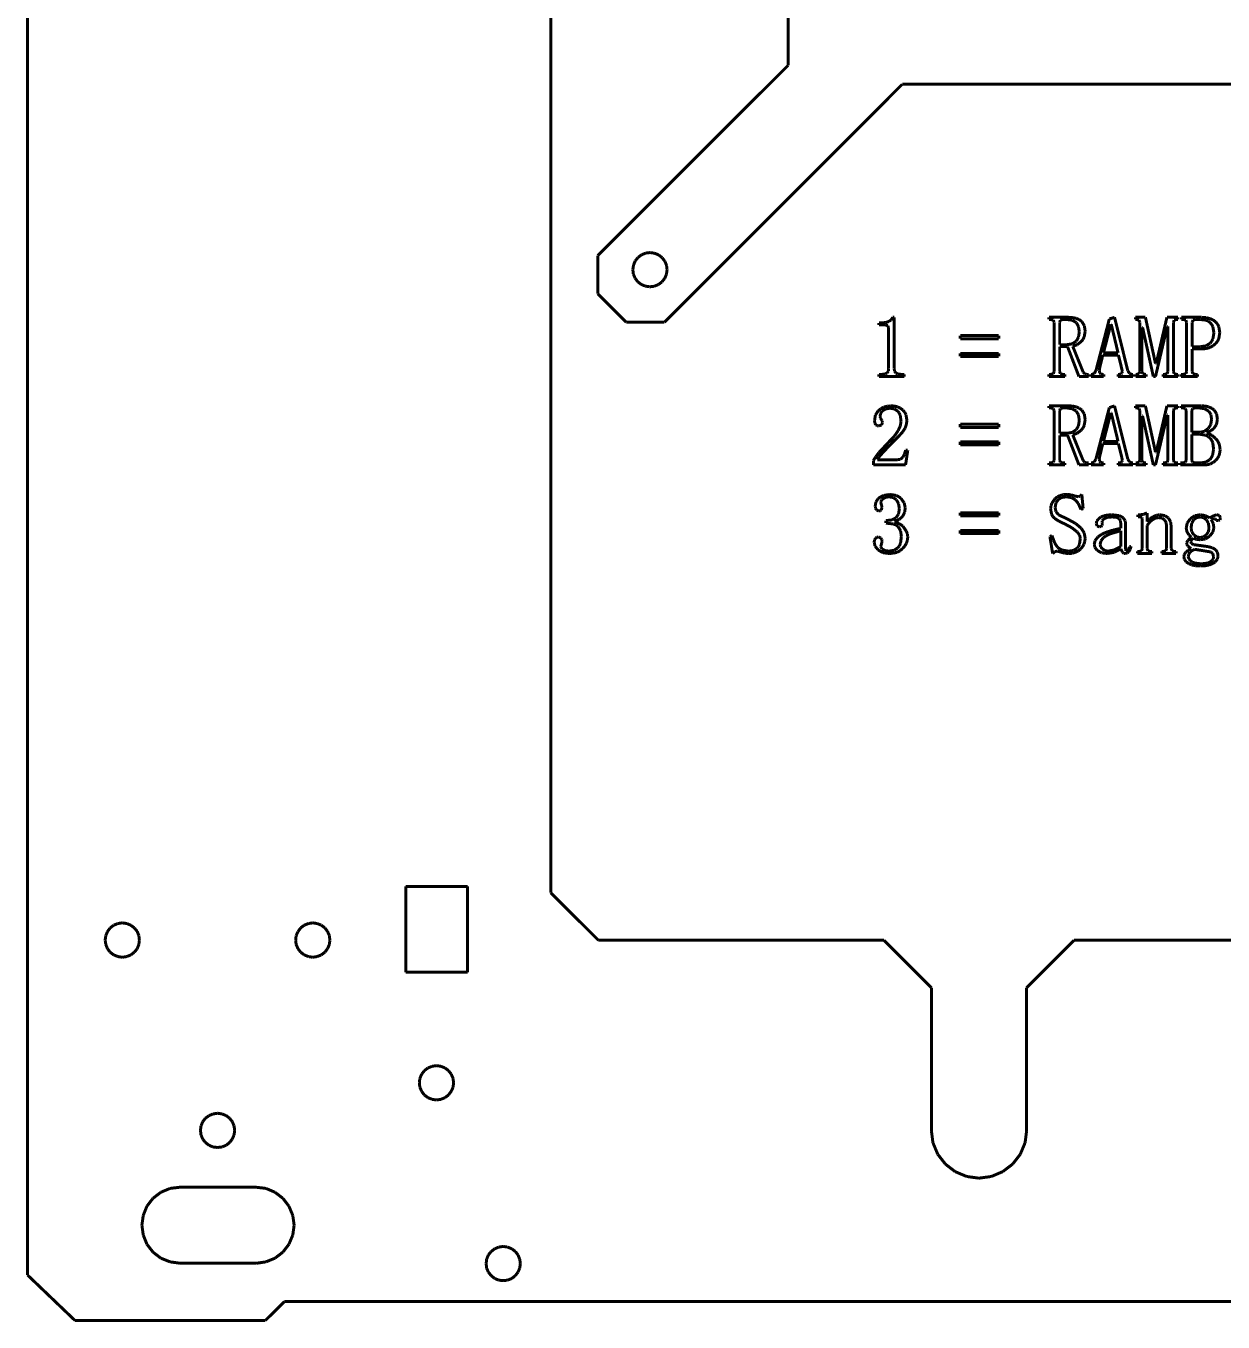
# Model space of a CAD drawing. Header units: millimetres. Extents: x 44 to 666, y 10 to 380.
# Drawn here: x 44.4 to 170.2, y 9.6 to 145.9 of the extents above; entities that cross this region are included whole.
import ezdxf

# ---------------------------------------------------------------- set-up
doc = ezdxf.new("R2010")
doc.units = ezdxf.units.MM

msp = doc.modelspace()

# ---------------------------------------------------------------- linework, layer by layer
at = {"layer": 'P', "const_width": 0.314}
for points in [[(44.556, 14.552), (44.556, 374.756)], [(99.554, 54.751), (99.554, 334.751)], [(124.495, 141.746), (124.495, 161.749)], [(104.493, 121.744), (124.495, 141.746)], [(111.495, 114.741), (136.49, 139.753)], [(136.49, 139.753), (292.488, 139.753)], [(104.493, 121.744), (104.493, 117.74)], [(108.426, 121.179), (108.25, 120.738)], [(108.726, 121.55), (108.426, 121.179)], [(109.097, 121.832), (108.726, 121.55)], [(109.538, 122.008), (109.097, 121.832)], [(109.996, 122.061), (109.538, 122.008)], [(110.455, 121.991), (109.996, 122.061)], [(110.896, 121.814), (110.455, 121.991)], [(111.266, 121.514), (110.896, 121.814)], [(111.548, 121.144), (111.266, 121.514)], [(108.25, 120.738), (108.179, 120.28)], [(108.179, 120.28), (108.232, 119.803)], [(108.232, 119.803), (108.409, 119.38)], [(111.725, 120.703), (111.548, 121.144)], [(111.707, 119.768), (111.778, 120.244)], [(111.778, 120.244), (111.725, 120.703)], [(108.409, 119.38), (108.691, 118.992)], [(108.691, 118.992), (109.061, 118.71)], [(109.061, 118.71), (109.485, 118.533)], [(109.485, 118.533), (109.961, 118.463)], [(109.961, 118.463), (110.419, 118.516)], [(110.419, 118.516), (110.86, 118.692)], [(110.86, 118.692), (111.231, 118.974)], [(111.231, 118.974), (111.531, 119.345)], [(111.531, 119.345), (111.707, 119.768)], [(104.493, 117.74), (107.491, 114.741)], [(109.555, 114.741), (107.491, 114.741)], [(111.495, 114.741), (109.555, 114.741)], [(134.038, 114.459), (134.038, 114.67)], [(134.038, 114.67), (134.373, 114.67)], [(134.708, 114.459), (134.038, 114.459)], [(134.373, 114.67), (134.761, 114.706)], [(134.973, 114.371), (134.708, 114.459)], [(134.761, 114.706), (135.079, 114.812)], [(135.061, 114.124), (134.973, 114.371)], [(135.079, 114.812), (135.326, 114.988)], [(135.326, 114.988), (135.502, 115.253)], [(135.502, 115.253), (135.643, 115.253)], [(135.643, 115.253), (135.643, 109.837)], [(151.906, 115.023), (151.906, 115.253)], [(151.906, 115.253), (153.97, 115.253)], [(152.118, 115.023), (151.906, 115.023)], [(152.365, 114.953), (152.118, 115.023)], [(152.453, 114.741), (152.365, 114.953)], [(152.453, 109.538), (152.453, 114.741)], [(153.106, 114.953), (153.035, 114.741)], [(153.035, 114.741), (153.035, 112.377)], [(153.353, 115.023), (153.106, 114.953)], [(153.758, 115.023), (153.353, 115.023)], [(154.34, 114.953), (153.758, 115.023)], [(153.97, 115.253), (154.393, 115.217)], [(154.781, 114.706), (154.34, 114.953)], [(154.393, 115.217), (154.781, 115.147)], [(154.781, 115.147), (155.099, 115.006)], [(155.011, 114.3), (154.781, 114.706)], [(155.099, 115.006), (155.363, 114.812)], [(155.363, 114.812), (155.628, 114.371)], [(155.628, 114.371), (155.716, 113.788)], [(156.845, 109.643), (158.256, 115.076)], [(158.415, 114.529), (157.639, 111.513)], [(158.256, 115.076), (158.803, 115.253)], [(158.45, 114.529), (158.415, 114.529)], [(159.173, 111.513), (158.45, 114.529)], [(158.803, 115.253), (160.196, 109.643)], [(160.99, 115.023), (160.99, 115.253)], [(160.99, 115.253), (162.048, 115.253)], [(161.131, 115.023), (160.99, 115.023)], [(161.378, 114.953), (161.131, 115.023)], [(161.466, 114.741), (161.378, 114.953)], [(161.466, 109.538), (161.466, 114.741)], [(162.048, 115.253), (163.107, 110.384)], [(163.177, 110.384), (164.306, 115.253)], [(164.306, 115.253), (165.47, 115.253)], [(165.065, 114.953), (164.994, 114.741)], [(164.994, 114.741), (164.994, 109.538)], [(165.312, 115.023), (165.065, 114.953)], [(165.47, 115.023), (165.312, 115.023)], [(165.47, 115.253), (165.47, 115.023)], [(165.823, 115.023), (165.823, 115.253)], [(165.823, 115.253), (167.975, 115.253)], [(166.053, 115.023), (165.823, 115.023)], [(166.299, 114.953), (166.053, 115.023)], [(166.37, 114.741), (166.299, 114.953)], [(166.37, 109.538), (166.37, 114.741)], [(167.04, 114.953), (166.952, 114.741)], [(166.952, 114.741), (166.952, 112.166)], [(167.287, 115.023), (167.04, 114.953)], [(167.799, 115.023), (167.287, 115.023)], [(168.416, 114.953), (167.799, 115.023)], [(167.975, 115.253), (168.416, 115.217)], [(168.416, 115.217), (168.804, 115.129)], [(168.663, 114.847), (168.416, 114.953)], [(168.839, 114.706), (168.663, 114.847)], [(168.804, 115.129), (169.139, 114.988)], [(169.016, 114.494), (168.839, 114.706)], [(169.139, 114.247), (169.016, 114.494)], [(169.139, 114.988), (169.422, 114.776)], [(169.422, 114.776), (169.616, 114.547)], [(169.616, 114.547), (169.757, 114.282)], [(135.061, 109.837), (135.061, 114.124)], [(142.593, 112.995), (142.593, 113.33)], [(142.593, 113.33), (146.632, 113.33)], [(146.632, 112.995), (142.593, 112.995)], [(146.632, 113.33), (146.632, 112.995)], [(154.781, 112.748), (155.011, 113.153)], [(155.099, 113.718), (155.011, 114.3)], [(155.011, 113.153), (155.099, 113.718)], [(155.61, 113.171), (155.487, 112.924)], [(155.716, 113.788), (155.61, 113.171)], [(161.749, 114.194), (161.678, 114.194)], [(161.678, 114.194), (161.678, 109.538)], [(162.878, 109.026), (161.749, 114.194)], [(164.342, 114.3), (163.107, 109.026)], [(164.412, 114.3), (164.342, 114.3)], [(164.412, 109.538), (164.412, 114.3)], [(169.016, 112.73), (169.139, 112.977)], [(169.245, 113.612), (169.139, 114.247)], [(169.139, 112.977), (169.245, 113.612)], [(169.757, 112.995), (169.616, 112.73)], [(169.757, 114.282), (169.863, 113.647)], [(169.863, 113.647), (169.757, 112.995)], [(153.035, 112.377), (153.829, 112.377)], [(153.864, 112.166), (153.035, 112.166)], [(153.035, 112.166), (153.035, 109.538)], [(153.829, 112.377), (154.358, 112.466)], [(155.063, 109.026), (153.864, 112.166)], [(154.358, 112.466), (154.781, 112.748)], [(154.887, 112.377), (154.411, 112.201)], [(154.411, 112.201), (155.504, 109.502)], [(155.31, 112.713), (154.887, 112.377)], [(155.487, 112.924), (155.31, 112.713)], [(166.952, 112.166), (167.869, 112.166)], [(166.952, 111.936), (166.952, 109.538)], [(168.081, 111.936), (166.952, 111.936)], [(167.869, 112.166), (168.416, 112.254)], [(168.469, 111.972), (168.081, 111.936)], [(168.416, 112.254), (168.839, 112.518)], [(168.822, 112.078), (168.469, 111.972)], [(169.139, 112.254), (168.822, 112.078)], [(168.839, 112.518), (169.016, 112.73)], [(169.422, 112.483), (169.139, 112.254)], [(169.616, 112.73), (169.422, 112.483)], [(142.593, 111.143), (142.593, 111.46)], [(142.593, 111.46), (146.632, 111.46)], [(146.632, 111.143), (142.593, 111.143)], [(146.632, 111.46), (146.632, 111.143)], [(157.568, 111.284), (157.251, 109.978)], [(159.209, 111.284), (157.568, 111.284)], [(157.639, 111.513), (159.173, 111.513)], [(159.579, 109.767), (159.209, 111.284)], [(163.107, 110.384), (163.177, 110.384)], [(134.038, 109.026), (134.038, 109.255)], [(134.038, 109.255), (134.373, 109.255)], [(136.701, 109.026), (134.038, 109.026)], [(134.373, 109.255), (134.673, 109.291)], [(134.673, 109.291), (134.885, 109.396)], [(134.885, 109.396), (135.026, 109.573)], [(135.026, 109.573), (135.061, 109.837)], [(135.643, 109.837), (135.696, 109.573)], [(135.696, 109.573), (135.819, 109.396)], [(135.819, 109.396), (136.031, 109.291)], [(136.031, 109.291), (136.331, 109.255)], [(136.331, 109.255), (136.701, 109.255)], [(136.701, 109.255), (136.701, 109.026)], [(151.906, 109.026), (151.906, 109.255)], [(151.906, 109.255), (152.118, 109.255)], [(153.582, 109.026), (151.906, 109.026)], [(152.118, 109.255), (152.365, 109.326)], [(152.365, 109.326), (152.453, 109.538)], [(153.035, 109.538), (153.106, 109.326)], [(153.106, 109.326), (153.353, 109.255)], [(153.353, 109.255), (153.582, 109.255)], [(153.582, 109.255), (153.582, 109.026)], [(156.087, 109.026), (155.063, 109.026)], [(155.504, 109.502), (155.663, 109.308)], [(155.663, 109.308), (155.857, 109.255)], [(155.857, 109.255), (156.087, 109.255)], [(156.087, 109.255), (156.087, 109.026)], [(156.333, 109.026), (156.333, 109.255)], [(156.333, 109.255), (156.439, 109.255)], [(157.674, 109.026), (156.333, 109.026)], [(156.439, 109.255), (156.669, 109.343)], [(156.669, 109.343), (156.845, 109.643)], [(157.251, 109.978), (157.198, 109.661)], [(157.198, 109.661), (157.233, 109.432)], [(157.233, 109.432), (157.357, 109.291)], [(157.357, 109.291), (157.568, 109.255)], [(157.568, 109.255), (157.674, 109.255)], [(157.674, 109.255), (157.674, 109.026)], [(159.173, 109.026), (159.173, 109.255)], [(159.173, 109.255), (159.314, 109.255)], [(160.743, 109.026), (159.173, 109.026)], [(159.314, 109.255), (159.491, 109.291)], [(159.491, 109.291), (159.579, 109.379)], [(159.614, 109.538), (159.579, 109.767)], [(159.579, 109.379), (159.614, 109.538)], [(160.196, 109.643), (160.373, 109.343)], [(160.373, 109.343), (160.62, 109.255)], [(160.62, 109.255), (160.743, 109.255)], [(160.743, 109.255), (160.743, 109.026)], [(161.025, 109.026), (161.025, 109.255)], [(161.025, 109.255), (161.131, 109.255)], [(162.119, 109.026), (161.025, 109.026)], [(161.131, 109.255), (161.378, 109.326)], [(161.378, 109.326), (161.466, 109.538)], [(161.678, 109.538), (161.766, 109.326)], [(161.766, 109.326), (162.013, 109.255)], [(162.013, 109.255), (162.119, 109.255)], [(162.119, 109.255), (162.119, 109.026)], [(163.107, 109.026), (162.878, 109.026)], [(163.901, 109.026), (163.901, 109.255)], [(163.901, 109.255), (164.077, 109.255)], [(165.47, 109.026), (163.901, 109.026)], [(164.077, 109.255), (164.324, 109.326)], [(164.324, 109.326), (164.412, 109.538)], [(164.994, 109.538), (165.065, 109.326)], [(165.065, 109.326), (165.312, 109.255)], [(165.312, 109.255), (165.47, 109.255)], [(165.47, 109.255), (165.47, 109.026)], [(165.788, 109.026), (165.788, 109.255)], [(165.788, 109.255), (166.053, 109.255)], [(167.534, 109.026), (165.788, 109.026)], [(166.053, 109.255), (166.299, 109.326)], [(166.299, 109.326), (166.37, 109.538)], [(166.952, 109.538), (167.04, 109.326)], [(167.04, 109.326), (167.287, 109.255)], [(167.287, 109.255), (167.534, 109.255)], [(167.534, 109.255), (167.534, 109.026)], [(133.579, 104.369), (133.668, 104.969)], [(133.668, 104.969), (133.967, 105.428)], [(133.967, 105.428), (134.267, 105.657)], [(134.214, 105.145), (134.161, 104.846)], [(134.161, 104.846), (134.197, 104.652)], [(134.373, 105.392), (134.214, 105.145)], [(134.267, 105.657), (134.567, 105.816)], [(134.743, 105.622), (134.373, 105.392)], [(134.567, 105.816), (134.92, 105.904)], [(135.202, 105.692), (134.743, 105.622)], [(134.92, 105.904), (135.29, 105.939)], [(135.661, 105.622), (135.202, 105.692)], [(135.29, 105.939), (135.678, 105.922)], [(136.013, 105.392), (135.661, 105.622)], [(135.678, 105.922), (136.013, 105.833)], [(136.013, 105.833), (136.313, 105.692)], [(136.172, 105.198), (136.013, 105.392)], [(136.278, 104.969), (136.172, 105.198)], [(136.366, 104.334), (136.278, 104.969)], [(136.313, 105.692), (136.56, 105.498)], [(136.56, 105.498), (136.754, 105.269)], [(136.754, 105.269), (136.878, 105.022)], [(136.878, 105.022), (136.984, 104.422)], [(151.906, 105.728), (151.906, 105.939)], [(151.906, 105.939), (153.97, 105.939)], [(152.118, 105.728), (151.906, 105.728)], [(152.365, 105.657), (152.118, 105.728)], [(152.453, 105.428), (152.365, 105.657)], [(152.453, 100.224), (152.453, 105.428)], [(153.106, 105.657), (153.035, 105.428)], [(153.035, 105.428), (153.035, 103.064)], [(153.353, 105.728), (153.106, 105.657)], [(153.758, 105.728), (153.353, 105.728)], [(154.34, 105.639), (153.758, 105.728)], [(153.97, 105.939), (154.393, 105.922)], [(154.781, 105.392), (154.34, 105.639)], [(154.393, 105.922), (154.781, 105.833)], [(154.781, 105.833), (155.099, 105.692)], [(155.011, 104.987), (154.781, 105.392)], [(155.099, 104.422), (155.011, 104.987)], [(155.099, 105.692), (155.363, 105.498)], [(155.363, 105.498), (155.628, 105.075)], [(155.628, 105.075), (155.716, 104.493)], [(156.845, 100.348), (158.256, 105.763)], [(158.415, 105.216), (157.639, 102.2)], [(158.256, 105.763), (158.803, 105.939)], [(158.45, 105.216), (158.415, 105.216)], [(159.173, 102.2), (158.45, 105.216)], [(158.803, 105.939), (160.196, 100.348)], [(160.99, 105.728), (160.99, 105.939)], [(160.99, 105.939), (162.048, 105.939)], [(161.131, 105.728), (160.99, 105.728)], [(161.378, 105.657), (161.131, 105.728)], [(161.466, 105.428), (161.378, 105.657)], [(161.466, 100.224), (161.466, 105.428)], [(161.749, 104.881), (161.678, 104.881)], [(161.678, 104.881), (161.678, 100.224)], [(162.878, 99.73), (161.749, 104.881)], [(162.048, 105.939), (163.107, 101.071)], [(164.342, 104.987), (163.107, 99.73)], [(163.177, 101.071), (164.306, 105.939)], [(164.306, 105.939), (165.47, 105.939)], [(164.412, 104.987), (164.342, 104.987)], [(164.412, 100.224), (164.412, 104.987)], [(165.065, 105.657), (164.994, 105.428)], [(164.994, 105.428), (164.994, 100.224)], [(165.312, 105.728), (165.065, 105.657)], [(165.47, 105.728), (165.312, 105.728)], [(165.47, 105.939), (165.47, 105.728)], [(165.788, 105.728), (165.788, 105.939)], [(165.788, 105.939), (167.905, 105.939)], [(166.017, 105.728), (165.788, 105.728)], [(166.247, 105.657), (166.017, 105.728)], [(166.335, 105.428), (166.247, 105.657)], [(166.335, 100.224), (166.335, 105.428)], [(167.005, 105.657), (166.917, 105.428)], [(166.917, 105.428), (166.917, 103.17)], [(167.252, 105.728), (167.005, 105.657)], [(167.675, 105.728), (167.252, 105.728)], [(168.275, 105.639), (167.675, 105.728)], [(167.905, 105.939), (168.328, 105.922)], [(168.734, 105.357), (168.275, 105.639)], [(168.328, 105.922), (168.698, 105.833)], [(168.698, 105.833), (169.016, 105.692)], [(168.928, 105.022), (168.734, 105.357)], [(168.998, 104.528), (168.928, 105.022)], [(169.016, 105.692), (169.28, 105.498)], [(169.28, 105.498), (169.527, 105.093)], [(169.527, 105.093), (169.616, 104.528)], [(133.615, 104.122), (133.579, 104.369)], [(133.72, 103.946), (133.615, 104.122)], [(133.862, 103.858), (133.72, 103.946)], [(134.038, 103.84), (133.862, 103.858)], [(134.32, 103.928), (134.038, 103.84)], [(134.197, 104.652), (134.303, 104.493)], [(134.303, 104.493), (134.391, 104.352)], [(134.408, 104.193), (134.32, 103.928)], [(134.391, 104.352), (134.408, 104.193)], [(136.066, 103.346), (136.296, 103.858)], [(136.296, 103.858), (136.366, 104.334)], [(136.79, 103.593), (136.525, 103.188)], [(136.931, 103.999), (136.79, 103.593)], [(136.984, 104.422), (136.931, 103.999)], [(142.593, 103.681), (142.593, 104.017)], [(142.593, 104.017), (146.632, 104.017)], [(146.632, 103.681), (142.593, 103.681)], [(146.632, 104.017), (146.632, 103.681)], [(154.358, 103.152), (154.781, 103.434)], [(154.781, 103.434), (155.011, 103.84)], [(155.011, 103.84), (155.099, 104.422)], [(155.487, 103.611), (155.31, 103.399)], [(155.61, 103.875), (155.487, 103.611)], [(155.716, 104.493), (155.61, 103.875)], [(168.257, 103.276), (168.663, 103.576)], [(168.663, 103.576), (168.91, 103.964)], [(168.91, 103.964), (168.998, 104.528)], [(169.21, 103.54), (168.928, 103.329)], [(169.51, 103.964), (169.21, 103.54)], [(169.616, 104.528), (169.51, 103.964)], [(134.056, 101.053), (135.167, 102.235)], [(136.155, 102.782), (134.532, 101.124)], [(135.167, 102.235), (135.696, 102.799)], [(135.696, 102.799), (136.066, 103.346)], [(136.525, 103.188), (136.155, 102.782)], [(142.593, 101.829), (142.593, 102.164)], [(142.593, 102.164), (146.632, 102.164)], [(146.632, 102.164), (146.632, 101.829)], [(153.035, 103.064), (153.829, 103.064)], [(153.864, 102.852), (153.035, 102.852)], [(153.035, 102.852), (153.035, 100.224)], [(153.829, 103.064), (154.358, 103.152)], [(155.063, 99.73), (153.864, 102.852)], [(154.887, 103.064), (154.411, 102.888)], [(154.411, 102.888), (155.504, 100.189)], [(155.31, 103.399), (154.887, 103.064)], [(157.639, 102.2), (159.173, 102.2)], [(166.917, 103.17), (167.869, 103.17)], [(167.763, 102.958), (166.917, 102.958)], [(166.917, 102.958), (166.917, 100.224)], [(168.381, 102.852), (167.763, 102.958)], [(167.869, 103.17), (168.257, 103.276)], [(168.628, 102.729), (168.381, 102.852)], [(168.928, 103.329), (168.487, 103.099)], [(168.487, 103.099), (169.033, 102.852)], [(168.839, 102.553), (168.628, 102.729)], [(168.998, 102.358), (168.839, 102.553)], [(169.122, 102.094), (168.998, 102.358)], [(169.033, 102.852), (169.422, 102.517)], [(169.21, 101.388), (169.122, 102.094)], [(169.422, 102.517), (169.633, 102.27)], [(169.633, 102.27), (169.774, 101.988)], [(133.703, 100.577), (134.056, 101.053)], [(134.532, 101.124), (134.073, 100.595)], [(136.543, 100.524), (136.719, 100.842)], [(136.719, 100.842), (136.843, 101.283)], [(136.843, 101.283), (137.072, 101.283)], [(137.072, 101.283), (136.843, 99.73)], [(146.632, 101.829), (142.593, 101.829)], [(157.568, 101.97), (157.251, 100.665)], [(159.209, 101.97), (157.568, 101.97)], [(159.579, 100.453), (159.209, 101.97)], [(163.107, 101.071), (163.177, 101.071)], [(168.981, 100.489), (169.104, 100.753)], [(169.104, 100.753), (169.21, 101.388)], [(169.774, 101.988), (169.863, 101.671)], [(169.863, 101), (169.774, 100.7)], [(169.863, 101.671), (169.898, 101.318)], [(169.898, 101.318), (169.863, 101)], [(133.456, 100.189), (133.703, 100.577)], [(133.456, 99.73), (133.456, 100.189)], [(136.843, 99.73), (133.456, 99.73)], [(134.073, 100.595), (133.862, 100.277)], [(133.862, 100.277), (136.013, 100.277)], [(136.013, 100.277), (136.313, 100.33)], [(136.313, 100.33), (136.543, 100.524)], [(151.906, 99.73), (151.906, 99.942)], [(151.906, 99.942), (152.118, 99.942)], [(153.582, 99.73), (151.906, 99.73)], [(152.118, 99.942), (152.365, 100.013)], [(152.365, 100.013), (152.453, 100.224)], [(153.035, 100.224), (153.106, 100.013)], [(153.106, 100.013), (153.353, 99.942)], [(153.353, 99.942), (153.582, 99.942)], [(153.582, 99.942), (153.582, 99.73)], [(156.087, 99.73), (155.063, 99.73)], [(155.504, 100.189), (155.663, 100.013)], [(155.663, 100.013), (155.857, 99.942)], [(155.857, 99.942), (156.087, 99.942)], [(156.087, 99.942), (156.087, 99.73)], [(156.333, 99.73), (156.333, 99.942)], [(156.333, 99.942), (156.439, 99.942)], [(157.674, 99.73), (156.333, 99.73)], [(156.439, 99.942), (156.669, 100.048)], [(156.669, 100.048), (156.845, 100.348)], [(157.251, 100.665), (157.198, 100.348)], [(157.198, 100.348), (157.233, 100.118)], [(157.233, 100.118), (157.357, 99.995)], [(157.357, 99.995), (157.568, 99.942)], [(157.568, 99.942), (157.674, 99.942)], [(157.674, 99.942), (157.674, 99.73)], [(159.173, 99.73), (159.173, 99.942)], [(159.173, 99.942), (159.314, 99.942)], [(160.743, 99.73), (159.173, 99.73)], [(159.314, 99.942), (159.491, 99.977)], [(159.491, 99.977), (159.579, 100.065)], [(159.614, 100.224), (159.579, 100.453)], [(159.579, 100.065), (159.614, 100.224)], [(160.196, 100.348), (160.373, 100.048)], [(160.373, 100.048), (160.62, 99.942)], [(160.62, 99.942), (160.743, 99.942)], [(160.743, 99.942), (160.743, 99.73)], [(161.025, 99.73), (161.025, 99.942)], [(161.025, 99.942), (161.131, 99.942)], [(162.119, 99.73), (161.025, 99.73)], [(161.131, 99.942), (161.378, 100.013)], [(161.378, 100.013), (161.466, 100.224)], [(161.678, 100.224), (161.766, 100.013)], [(161.766, 100.013), (162.013, 99.942)], [(162.013, 99.942), (162.119, 99.942)], [(162.119, 99.942), (162.119, 99.73)], [(163.107, 99.73), (162.878, 99.73)], [(163.901, 99.73), (163.901, 99.942)], [(163.901, 99.942), (164.077, 99.942)], [(165.47, 99.73), (163.901, 99.73)], [(164.077, 99.942), (164.324, 100.013)], [(164.324, 100.013), (164.412, 100.224)], [(164.994, 100.224), (165.065, 100.013)], [(165.065, 100.013), (165.312, 99.942)], [(165.312, 99.942), (165.47, 99.942)], [(165.47, 99.942), (165.47, 99.73)], [(165.717, 99.73), (165.717, 99.942)], [(165.717, 99.942), (166.017, 99.942)], [(168.152, 99.73), (165.717, 99.73)], [(166.017, 99.942), (166.247, 100.013)], [(166.247, 100.013), (166.335, 100.224)], [(166.917, 100.224), (167.005, 100.013)], [(167.005, 100.013), (167.252, 99.942)], [(167.252, 99.942), (167.905, 99.942)], [(167.905, 99.942), (168.398, 100.03)], [(168.54, 99.748), (168.152, 99.73)], [(168.398, 100.03), (168.804, 100.277)], [(168.875, 99.836), (168.54, 99.748)], [(168.804, 100.277), (168.981, 100.489)], [(169.175, 99.995), (168.875, 99.836)], [(169.422, 100.189), (169.175, 99.995)], [(169.633, 100.436), (169.422, 100.189)], [(169.774, 100.7), (169.633, 100.436)], [(134.514, 96.52), (135.202, 96.626)], [(135.202, 96.626), (135.872, 96.52)], [(153.441, 96.608), (153.829, 96.626)], [(153.829, 96.626), (154.217, 96.591)], [(155.169, 96.449), (155.363, 96.626)], [(155.363, 96.626), (155.504, 95.144)], [(133.65, 95.391), (133.72, 95.832)], [(133.685, 95.162), (133.65, 95.391)], [(133.72, 95.832), (133.967, 96.203)], [(133.967, 96.203), (134.232, 96.379)], [(134.232, 96.379), (134.514, 96.52)], [(134.338, 96.079), (134.232, 95.832)], [(134.232, 95.832), (134.303, 95.532)], [(134.373, 95.285), (134.285, 94.985)], [(134.303, 95.532), (134.373, 95.285)], [(134.691, 96.308), (134.338, 96.079)], [(135.061, 96.379), (134.691, 96.308)], [(135.52, 96.308), (135.061, 96.379)], [(135.872, 96.079), (135.52, 96.308)], [(135.872, 96.52), (136.137, 96.379)], [(136.102, 95.656), (135.872, 96.079)], [(136.19, 95.109), (136.102, 95.656)], [(136.137, 96.379), (136.366, 96.203)], [(136.366, 96.203), (136.701, 95.726)], [(136.701, 95.726), (136.807, 95.215)], [(152.083, 95.109), (152.118, 95.409)], [(152.118, 95.409), (152.206, 95.691)], [(152.206, 95.691), (152.559, 96.203)], [(152.559, 96.203), (152.806, 96.379)], [(152.647, 95.744), (152.559, 95.25)], [(152.912, 96.114), (152.647, 95.744)], [(152.806, 96.379), (153.088, 96.52)], [(153.247, 96.308), (152.912, 96.114)], [(153.088, 96.52), (153.441, 96.608)], [(153.758, 96.379), (153.247, 96.308)], [(154.287, 96.291), (153.758, 96.379)], [(154.217, 96.591), (154.552, 96.485)], [(154.693, 96.044), (154.287, 96.291)], [(154.552, 96.485), (154.993, 96.379)], [(154.993, 95.673), (154.693, 96.044)], [(154.993, 96.379), (155.169, 96.449)], [(155.275, 95.038), (154.993, 95.673)], [(133.791, 95.003), (133.685, 95.162)], [(134.038, 94.88), (133.791, 95.003)], [(134.197, 94.915), (134.038, 94.88)], [(134.285, 94.985), (134.197, 94.915)], [(134.779, 93.874), (135.396, 93.945)], [(135.396, 93.945), (135.837, 94.174)], [(136.172, 93.998), (135.678, 93.751)], [(135.837, 94.174), (136.102, 94.562)], [(136.102, 94.562), (136.19, 95.109)], [(136.525, 94.315), (136.172, 93.998)], [(136.737, 94.721), (136.525, 94.315)], [(136.807, 95.215), (136.737, 94.721)], [(142.593, 94.386), (142.593, 94.703)], [(142.593, 94.703), (146.632, 94.703)], [(146.632, 94.386), (142.593, 94.386)], [(146.632, 94.703), (146.632, 94.386)], [(152.188, 94.527), (152.083, 95.109)], [(152.312, 94.315), (152.188, 94.527)], [(152.488, 94.121), (152.312, 94.315)], [(152.947, 93.821), (152.488, 94.121)], [(152.559, 95.25), (152.647, 94.809)], [(152.647, 94.809), (152.912, 94.492)], [(152.912, 94.492), (153.899, 94.015)], [(153.899, 94.015), (154.711, 93.574)], [(155.504, 95.144), (155.275, 95.038)], [(156.933, 93.821), (157.11, 94.051)], [(157.11, 94.051), (157.357, 94.245)], [(157.357, 94.245), (157.674, 94.386)], [(157.727, 94.086), (157.498, 93.874)], [(157.674, 94.386), (158.062, 94.456)], [(158.08, 94.227), (157.727, 94.086)], [(158.062, 94.456), (158.521, 94.492)], [(158.556, 94.262), (158.08, 94.227)], [(158.521, 94.492), (159.262, 94.403)], [(159.015, 94.227), (158.556, 94.262)], [(159.279, 94.086), (159.015, 94.227)], [(159.262, 94.403), (159.526, 94.298)], [(159.42, 93.874), (159.279, 94.086)], [(159.526, 94.298), (159.72, 94.156)], [(159.72, 94.156), (159.914, 93.874)], [(161.255, 94.262), (161.255, 94.492)], [(161.255, 94.492), (161.502, 94.492)], [(161.537, 94.262), (161.255, 94.262)], [(161.502, 94.492), (161.837, 94.527)], [(161.678, 94.209), (161.537, 94.262)], [(161.713, 94.051), (161.678, 94.209)], [(161.713, 90.928), (161.713, 94.051)], [(161.837, 94.527), (162.154, 94.668)], [(162.154, 94.668), (162.225, 94.668)], [(162.225, 94.668), (162.225, 93.751)], [(162.225, 93.751), (162.542, 94.086)], [(162.807, 93.98), (162.507, 93.733)], [(162.542, 94.086), (162.878, 94.298)], [(163.107, 94.139), (162.807, 93.98)], [(162.878, 94.298), (163.213, 94.439)], [(163.424, 94.192), (163.107, 94.139)], [(163.213, 94.439), (163.565, 94.492)], [(163.795, 94.139), (163.424, 94.192)], [(163.565, 94.492), (164.095, 94.403)], [(164.059, 93.962), (163.795, 94.139)], [(164.218, 93.68), (164.059, 93.962)], [(164.095, 94.403), (164.465, 94.156)], [(164.465, 94.156), (164.694, 93.751)], [(166.441, 93.627), (166.776, 94.086)], [(166.776, 94.086), (167.234, 94.386)], [(167.128, 93.98), (166.917, 93.61)], [(167.446, 94.192), (167.128, 93.98)], [(167.234, 94.386), (167.799, 94.492)], [(167.799, 94.262), (167.446, 94.192)], [(167.799, 94.492), (168.346, 94.403)], [(168.134, 94.192), (167.799, 94.262)], [(168.451, 93.98), (168.134, 94.192)], [(168.346, 94.403), (168.804, 94.156)], [(168.663, 93.61), (168.451, 93.98)], [(168.804, 94.156), (169.245, 94.403)], [(169.245, 94.121), (168.963, 93.98)], [(168.963, 93.98), (169.175, 93.557)], [(169.245, 94.403), (169.545, 94.492)], [(169.333, 94.121), (169.245, 94.121)], [(169.386, 94.051), (169.333, 94.121)], [(169.492, 93.909), (169.386, 94.051)], [(169.686, 93.874), (169.492, 93.909)], [(169.545, 94.492), (169.827, 94.421)], [(169.88, 93.945), (169.686, 93.874)], [(169.827, 94.421), (169.933, 94.156)], [(169.933, 94.156), (169.88, 93.945)], [(134.779, 93.61), (134.779, 93.874)], [(135.555, 93.521), (134.779, 93.61)], [(135.837, 93.416), (135.555, 93.521)], [(135.678, 93.751), (136.19, 93.557)], [(136.049, 93.257), (135.837, 93.416)], [(136.313, 92.816), (136.049, 93.257)], [(136.19, 93.557), (136.56, 93.292)], [(136.402, 92.234), (136.313, 92.816)], [(136.56, 93.292), (136.931, 92.745)], [(136.931, 92.745), (137.037, 92.463)], [(142.593, 92.516), (142.593, 92.851)], [(142.593, 92.851), (146.632, 92.851)], [(146.632, 92.851), (146.632, 92.516)], [(153.617, 93.504), (152.947, 93.821)], [(154.305, 93.133), (153.617, 93.504)], [(154.887, 92.675), (154.305, 93.133)], [(154.711, 93.574), (155.31, 93.063)], [(155.134, 92.34), (154.887, 92.675)], [(155.31, 93.063), (155.61, 92.587)], [(155.61, 92.587), (155.716, 92.022)], [(156.88, 93.574), (156.933, 93.821)], [(156.968, 93.31), (156.88, 93.574)], [(157.215, 93.222), (156.968, 93.31)], [(157.392, 93.257), (157.215, 93.222)], [(157.498, 93.363), (157.392, 93.257)], [(157.427, 92.428), (157.939, 92.657)], [(157.498, 93.874), (157.498, 93.645)], [(157.498, 93.645), (157.533, 93.521)], [(157.533, 93.521), (157.498, 93.363)], [(157.939, 92.657), (158.627, 92.869)], [(159.456, 92.816), (158.327, 92.481)], [(158.627, 92.869), (159.456, 93.063)], [(159.456, 93.574), (159.42, 93.874)], [(159.456, 93.063), (159.456, 93.574)], [(159.456, 91.14), (159.456, 92.816)], [(159.914, 93.874), (159.967, 93.504)], [(159.967, 93.504), (159.967, 90.823)], [(162.507, 93.733), (162.225, 93.363)], [(162.225, 93.363), (162.225, 90.928)], [(164.271, 93.292), (164.218, 93.68)], [(164.271, 90.928), (164.271, 93.292)], [(164.694, 93.751), (164.765, 93.169)], [(164.765, 93.169), (164.765, 90.928)], [(166.335, 93.098), (166.441, 93.627)], [(166.37, 92.833), (166.335, 93.098)], [(166.476, 92.587), (166.37, 92.833)], [(166.652, 92.34), (166.476, 92.587)], [(166.917, 93.61), (166.846, 93.098)], [(166.846, 93.098), (166.917, 92.71)], [(166.917, 92.71), (167.128, 92.375)], [(168.451, 92.375), (168.663, 92.71)], [(168.734, 93.098), (168.663, 93.61)], [(168.663, 92.71), (168.734, 93.098)], [(169.139, 92.675), (168.804, 92.234)], [(169.245, 93.098), (169.139, 92.675)], [(169.175, 93.557), (169.245, 93.098)], [(133.544, 91.616), (133.579, 91.846)], [(133.632, 91.193), (133.544, 91.616)], [(133.579, 91.846), (133.685, 92.022)], [(133.932, 90.823), (133.632, 91.193)], [(133.685, 92.022), (133.826, 92.128)], [(133.826, 92.128), (133.967, 92.163)], [(133.967, 92.163), (134.232, 92.057)], [(134.232, 92.057), (134.338, 91.899)], [(134.338, 91.511), (134.232, 91.175)], [(134.232, 91.175), (134.267, 91.034)], [(134.338, 91.899), (134.373, 91.722)], [(134.373, 91.722), (134.338, 91.511)], [(136.013, 90.999), (136.19, 91.211)], [(136.19, 91.211), (136.313, 91.493)], [(136.313, 91.493), (136.402, 92.234)], [(136.754, 91.193), (136.525, 90.928)], [(136.931, 91.493), (136.754, 91.193)], [(137.037, 91.81), (136.931, 91.493)], [(137.037, 92.463), (137.072, 92.163)], [(137.072, 92.163), (137.037, 91.81)], [(146.632, 92.516), (142.593, 92.516)], [(152.012, 92.198), (152.224, 92.304)], [(152.294, 90.417), (152.012, 92.198)], [(152.224, 92.304), (152.523, 91.511)], [(152.523, 91.511), (152.806, 91.07)], [(155.011, 91.14), (155.116, 91.387)], [(155.116, 91.387), (155.205, 92.022)], [(155.205, 92.022), (155.134, 92.34)], [(155.593, 91.405), (155.452, 91.14)], [(155.681, 91.705), (155.593, 91.405)], [(155.716, 92.022), (155.681, 91.705)], [(156.669, 91.387), (156.757, 91.775)], [(156.739, 91.052), (156.669, 91.387)], [(156.757, 91.775), (157.057, 92.163)], [(157.057, 92.163), (157.427, 92.428)], [(157.374, 91.74), (157.286, 91.387)], [(157.286, 91.387), (157.339, 91.123)], [(157.639, 92.093), (157.374, 91.74)], [(157.921, 92.287), (157.639, 92.093)], [(158.327, 92.481), (157.921, 92.287)], [(160.373, 91.105), (160.549, 91.175)], [(160.549, 91.175), (160.443, 90.84)], [(166.37, 91.546), (166.493, 91.793)], [(166.405, 91.369), (166.37, 91.546)], [(166.493, 91.211), (166.405, 91.369)], [(166.493, 91.793), (166.882, 92.128)], [(166.846, 90.928), (166.493, 91.211)], [(166.882, 92.128), (166.652, 92.34)], [(166.882, 91.846), (166.811, 91.687)], [(166.811, 91.687), (166.882, 91.458)], [(167.093, 92.022), (166.882, 91.846)], [(166.882, 91.458), (167.093, 91.352)], [(167.393, 91.899), (167.093, 92.022)], [(167.093, 91.352), (168.628, 91.14)], [(167.128, 92.375), (167.446, 92.163)], [(167.799, 91.863), (167.393, 91.899)], [(167.446, 92.163), (167.799, 92.093)], [(167.799, 92.093), (168.134, 92.163)], [(168.381, 91.952), (167.799, 91.863)], [(168.134, 92.163), (168.451, 92.375)], [(168.804, 92.234), (168.381, 91.952)], [(134.179, 90.646), (133.932, 90.823)], [(134.461, 90.505), (134.179, 90.646)], [(134.267, 91.034), (134.373, 90.893)], [(134.373, 90.893), (134.691, 90.717)], [(135.132, 90.417), (134.461, 90.505)], [(134.691, 90.717), (135.096, 90.664)], [(135.096, 90.664), (135.625, 90.752)], [(135.555, 90.452), (135.132, 90.417)], [(135.925, 90.54), (135.555, 90.452)], [(135.625, 90.752), (136.013, 90.999)], [(136.243, 90.699), (135.925, 90.54)], [(136.525, 90.928), (136.243, 90.699)], [(152.541, 90.611), (152.294, 90.417)], [(152.77, 90.664), (152.541, 90.611)], [(153.176, 90.558), (152.77, 90.664)], [(152.806, 91.07), (153.053, 90.893)], [(153.053, 90.893), (153.317, 90.77)], [(153.529, 90.452), (153.176, 90.558)], [(153.317, 90.77), (153.97, 90.664)], [(153.935, 90.417), (153.529, 90.452)], [(154.34, 90.435), (153.935, 90.417)], [(153.97, 90.664), (154.481, 90.734)], [(154.675, 90.54), (154.34, 90.435)], [(154.481, 90.734), (154.852, 90.964)], [(154.993, 90.682), (154.675, 90.54)], [(154.852, 90.964), (155.011, 91.14)], [(155.24, 90.893), (154.993, 90.682)], [(155.452, 91.14), (155.24, 90.893)], [(156.986, 90.734), (156.739, 91.052)], [(157.445, 90.488), (156.986, 90.734)], [(157.339, 91.123), (157.533, 90.893)], [(158.044, 90.417), (157.445, 90.488)], [(157.533, 90.893), (157.815, 90.717)], [(157.815, 90.717), (158.115, 90.664)], [(158.75, 90.54), (158.044, 90.417)], [(158.115, 90.664), (158.768, 90.787)], [(159.456, 90.893), (158.75, 90.54)], [(158.768, 90.787), (159.456, 91.14)], [(159.632, 90.54), (159.456, 90.893)], [(159.773, 90.435), (159.632, 90.54)], [(159.932, 90.417), (159.773, 90.435)], [(160.143, 90.47), (159.932, 90.417)], [(159.967, 90.823), (160.002, 90.699)], [(160.002, 90.699), (160.126, 90.664)], [(160.126, 90.664), (160.232, 90.77)], [(160.302, 90.611), (160.143, 90.47)], [(160.232, 90.77), (160.373, 91.105)], [(160.443, 90.84), (160.302, 90.611)], [(161.202, 90.417), (161.202, 90.629)], [(161.202, 90.629), (161.396, 90.629)], [(162.736, 90.417), (161.202, 90.417)], [(161.396, 90.629), (161.643, 90.699)], [(161.643, 90.699), (161.713, 90.928)], [(162.225, 90.928), (162.313, 90.699)], [(162.313, 90.699), (162.56, 90.629)], [(162.56, 90.629), (162.736, 90.629)], [(162.736, 90.629), (162.736, 90.417)], [(163.759, 90.417), (163.759, 90.629)], [(163.759, 90.629), (163.936, 90.629)], [(165.276, 90.417), (163.759, 90.417)], [(163.936, 90.629), (164.183, 90.699)], [(164.183, 90.699), (164.271, 90.928)], [(164.765, 90.928), (164.853, 90.699)], [(164.853, 90.699), (165.1, 90.629)], [(165.1, 90.629), (165.276, 90.629)], [(165.276, 90.629), (165.276, 90.417)], [(166.088, 90.082), (166.123, 90.311)], [(166.141, 89.8), (166.088, 90.082)], [(166.123, 90.311), (166.282, 90.54)], [(166.335, 89.535), (166.141, 89.8)], [(166.282, 90.54), (166.511, 90.734)], [(166.511, 90.734), (166.846, 90.928)], [(166.599, 90.329), (166.546, 90.082)], [(166.546, 90.082), (166.617, 89.87)], [(166.723, 90.54), (166.599, 90.329)], [(166.617, 89.87), (166.776, 89.658)], [(166.917, 90.699), (166.723, 90.54)], [(167.217, 90.858), (166.917, 90.699)], [(168.839, 90.593), (167.217, 90.858)], [(168.628, 91.14), (169.086, 91.017)], [(168.998, 90.54), (168.839, 90.593)], [(169.122, 90.435), (168.998, 90.54)], [(169.069, 89.694), (169.175, 89.853)], [(169.086, 91.017), (169.422, 90.823)], [(169.21, 90.082), (169.122, 90.435)], [(169.175, 89.853), (169.21, 90.082)], [(169.616, 89.835), (169.386, 89.535)], [(169.422, 90.823), (169.616, 90.54)], [(169.616, 90.54), (169.686, 90.152)], [(169.686, 90.152), (169.616, 89.835)], [(166.599, 89.359), (166.335, 89.535)], [(166.917, 89.218), (166.599, 89.359)], [(166.776, 89.658), (166.97, 89.5)], [(167.323, 89.129), (166.917, 89.218)], [(166.97, 89.5), (167.234, 89.412)], [(167.234, 89.412), (167.94, 89.323)], [(167.799, 89.112), (167.323, 89.129)], [(168.328, 89.129), (167.799, 89.112)], [(167.94, 89.323), (168.593, 89.412)], [(168.769, 89.218), (168.328, 89.129)], [(168.593, 89.412), (168.857, 89.535)], [(169.122, 89.359), (168.769, 89.218)], [(168.857, 89.535), (169.069, 89.694)], [(169.386, 89.535), (169.122, 89.359)], [(84.314, 46.39), (84.314, 55.404)], [(84.314, 55.404), (90.805, 55.404)], [(90.805, 55.404), (90.805, 46.39)], [(104.563, 49.742), (99.554, 54.751)], [(52.97, 50.659), (52.793, 50.236)], [(53.252, 51.047), (52.97, 50.659)], [(53.622, 51.329), (53.252, 51.047)], [(54.063, 51.506), (53.622, 51.329)], [(54.522, 51.576), (54.063, 51.506)], [(54.998, 51.506), (54.522, 51.576)], [(55.421, 51.329), (54.998, 51.506)], [(55.792, 51.047), (55.421, 51.329)], [(56.092, 50.677), (55.792, 51.047)], [(56.268, 50.236), (56.092, 50.677)], [(72.99, 50.659), (72.796, 50.236)], [(73.272, 51.047), (72.99, 50.659)], [(73.642, 51.329), (73.272, 51.047)], [(74.083, 51.506), (73.642, 51.329)], [(74.542, 51.576), (74.083, 51.506)], [(75.001, 51.506), (74.542, 51.576)], [(75.442, 51.329), (75.001, 51.506)], [(75.812, 51.047), (75.442, 51.329)], [(76.094, 50.677), (75.812, 51.047)], [(76.288, 50.236), (76.094, 50.677)], [(52.793, 50.236), (52.723, 49.759)], [(52.723, 49.759), (52.793, 49.301)], [(52.793, 49.301), (52.97, 48.86)], [(56.092, 48.86), (56.268, 49.301)], [(56.321, 49.759), (56.268, 50.236)], [(56.268, 49.301), (56.321, 49.759)], [(72.796, 50.236), (72.743, 49.759)], [(72.743, 49.759), (72.796, 49.301)], [(72.796, 49.301), (72.99, 48.86)], [(76.094, 48.86), (76.288, 49.301)], [(76.341, 49.759), (76.288, 50.236)], [(76.288, 49.301), (76.341, 49.759)], [(124.566, 49.742), (104.563, 49.742)], [(124.566, 49.742), (134.567, 49.742)], [(134.567, 49.742), (139.559, 44.75)], [(149.56, 44.75), (154.552, 49.742)], [(154.552, 49.742), (199.566, 49.742)], [(52.97, 48.86), (53.252, 48.489)], [(53.252, 48.489), (53.622, 48.207)], [(53.622, 48.207), (54.063, 48.031)], [(54.063, 48.031), (54.522, 47.96)], [(54.522, 47.96), (54.998, 48.031)], [(54.998, 48.031), (55.421, 48.207)], [(55.421, 48.207), (55.792, 48.489)], [(55.792, 48.489), (56.092, 48.86)], [(72.99, 48.86), (73.272, 48.489)], [(73.272, 48.489), (73.642, 48.207)], [(73.642, 48.207), (74.083, 48.031)], [(74.083, 48.031), (74.542, 47.96)], [(74.542, 47.96), (75.001, 48.031)], [(75.001, 48.031), (75.442, 48.207)], [(75.442, 48.207), (75.812, 48.489)], [(75.812, 48.489), (76.094, 48.86)], [(90.805, 46.39), (84.314, 46.39)], [(139.559, 43.744), (139.559, 44.75)], [(139.559, 43.744), (139.559, 29.686)], [(149.56, 43.744), (149.56, 44.75)], [(149.56, 29.686), (149.56, 43.744)], [(85.99, 35.666), (85.796, 35.225)], [(86.272, 36.036), (85.99, 35.666)], [(86.642, 36.318), (86.272, 36.036)], [(87.083, 36.495), (86.642, 36.318)], [(87.542, 36.565), (87.083, 36.495)], [(88, 36.495), (87.542, 36.565)], [(88.441, 36.318), (88, 36.495)], [(88.812, 36.036), (88.441, 36.318)], [(89.094, 35.666), (88.812, 36.036)], [(89.288, 35.225), (89.094, 35.666)], [(85.796, 35.225), (85.743, 34.749)], [(85.743, 34.749), (85.796, 34.29)], [(85.796, 34.29), (85.99, 33.849)], [(89.094, 33.867), (89.288, 34.29)], [(89.341, 34.766), (89.288, 35.225)], [(89.288, 34.29), (89.341, 34.766)], [(85.99, 33.849), (86.272, 33.479)], [(86.272, 33.479), (86.642, 33.196)], [(86.642, 33.196), (87.083, 33.02)], [(87.083, 33.02), (87.542, 32.949)], [(87.542, 32.949), (88, 33.02)], [(88, 33.02), (88.441, 33.196)], [(88.441, 33.196), (88.812, 33.479)], [(88.812, 33.479), (89.094, 33.867)], [(63.641, 31.309), (63.253, 31.027)], [(64.064, 31.485), (63.641, 31.309)], [(64.541, 31.556), (64.064, 31.485)], [(64.999, 31.485), (64.541, 31.556)], [(65.44, 31.309), (64.999, 31.485)], [(65.811, 31.027), (65.44, 31.309)], [(62.794, 30.215), (62.742, 29.757)], [(62.971, 30.656), (62.794, 30.215)], [(63.253, 31.027), (62.971, 30.656)], [(66.093, 30.656), (65.811, 31.027)], [(66.269, 30.215), (66.093, 30.656)], [(66.34, 29.757), (66.269, 30.215)], [(62.742, 29.757), (62.794, 29.281)], [(62.794, 29.281), (62.971, 28.857)], [(62.971, 28.857), (63.253, 28.487)], [(63.253, 28.487), (63.641, 28.187)], [(65.44, 28.187), (65.811, 28.487)], [(65.811, 28.487), (66.093, 28.857)], [(66.093, 28.857), (66.269, 29.281)], [(66.269, 29.281), (66.34, 29.757)], [(139.559, 29.686), (139.718, 28.452)], [(149.401, 28.452), (149.56, 29.686)], [(63.641, 28.187), (64.064, 28.011)], [(64.064, 28.011), (64.541, 27.958)], [(64.541, 27.958), (64.999, 28.011)], [(64.999, 28.011), (65.44, 28.187)], [(139.718, 28.452), (140.229, 27.234)], [(140.229, 27.234), (141.023, 26.211)], [(148.096, 26.211), (148.89, 27.234)], [(148.89, 27.234), (149.401, 28.452)], [(141.023, 26.211), (142.046, 25.418)], [(147.055, 25.418), (148.096, 26.211)], [(142.046, 25.418), (143.263, 24.906)], [(143.263, 24.906), (144.551, 24.73)], [(144.551, 24.73), (145.856, 24.906)], [(145.856, 24.906), (147.055, 25.418)], [(58.579, 23.248), (57.75, 22.613)], [(59.549, 23.654), (58.579, 23.248)], [(60.59, 23.777), (59.549, 23.654)], [(60.59, 23.777), (68.58, 23.777)], [(69.621, 23.654), (68.58, 23.777)], [(70.573, 23.248), (69.621, 23.654)], [(71.402, 22.613), (70.573, 23.248)], [(57.115, 21.784), (56.727, 20.814)], [(57.75, 22.613), (57.115, 21.784)], [(72.037, 21.784), (71.402, 22.613)], [(72.443, 20.814), (72.037, 21.784)], [(56.727, 20.814), (56.586, 19.791)], [(72.584, 19.791), (72.443, 20.814)], [(56.586, 19.791), (56.727, 18.75)], [(72.443, 18.75), (72.584, 19.791)], [(56.727, 18.75), (57.115, 17.78)], [(57.115, 17.78), (57.75, 16.951)], [(71.402, 16.951), (72.037, 17.78)], [(72.037, 17.78), (72.443, 18.75)], [(57.75, 16.951), (58.579, 16.316)], [(58.579, 16.316), (59.549, 15.928)], [(69.621, 15.928), (70.573, 16.316)], [(70.573, 16.316), (71.402, 16.951)], [(92.816, 16.21), (92.763, 15.752)], [(92.992, 16.651), (92.816, 16.21)], [(93.292, 17.022), (92.992, 16.651)], [(93.663, 17.304), (93.292, 17.022)], [(94.086, 17.48), (93.663, 17.304)], [(94.562, 17.551), (94.086, 17.48)], [(95.021, 17.48), (94.562, 17.551)], [(95.462, 17.304), (95.021, 17.48)], [(95.832, 17.022), (95.462, 17.304)], [(96.114, 16.651), (95.832, 17.022)], [(96.291, 16.21), (96.114, 16.651)], [(96.361, 15.752), (96.291, 16.21)], [(59.549, 15.928), (60.59, 15.787)], [(60.59, 15.787), (68.651, 15.787)], [(68.651, 15.787), (69.621, 15.928)], [(92.763, 15.752), (92.816, 15.275)], [(92.816, 15.275), (92.992, 14.852)], [(92.992, 14.852), (93.292, 14.482)], [(95.832, 14.482), (96.114, 14.852)], [(96.114, 14.852), (96.291, 15.275)], [(96.291, 15.275), (96.361, 15.752)], [(49.565, 9.754), (44.556, 14.552)], [(93.292, 14.482), (93.663, 14.182)], [(93.663, 14.182), (94.086, 14.005)], [(94.086, 14.005), (94.562, 13.952)], [(94.562, 13.952), (95.021, 14.005)], [(95.021, 14.005), (95.462, 14.182)], [(95.462, 14.182), (95.832, 14.482)], [(71.561, 11.748), (69.55, 9.754)], [(387.562, 11.748), (71.561, 11.748)], [(69.55, 9.754), (49.565, 9.754)]]:
    msp.add_lwpolyline(points, dxfattribs=at)

doc.saveas('drawing.dxf')
